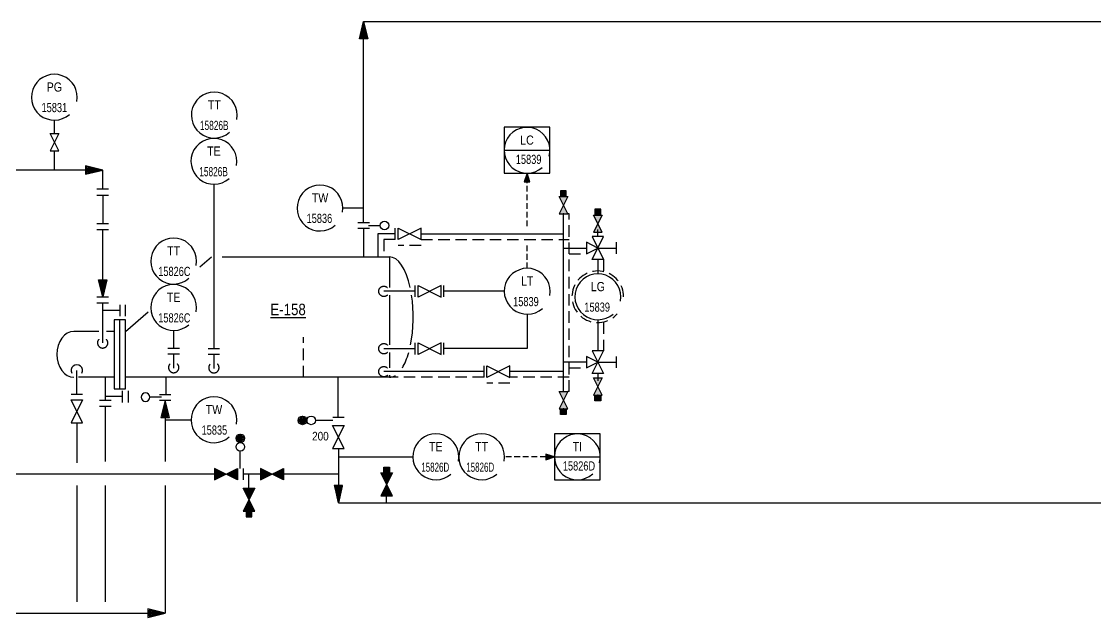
# Model space of a CAD drawing. Extents: x 31 to 826, y 118 to 578.
# Drawn here: x 279.9 to 560.8, y 367.4 to 523.2 of the extents above; entities that cross this region are included whole.
import ezdxf
from ezdxf.enums import TextEntityAlignment as Align

# ---------------------------------------------------------------- set-up
doc = ezdxf.new("R2010")
doc.units = 0
doc.header["$LTSCALE"] = 12
doc.header["$MEASUREMENT"] = 0
doc.header["$PDSIZE"] = 0.075
doc.linetypes.add('HIDDEN', pattern=[0.375, 0.25, -0.125])
doc.linetypes.add('HIDDEN2', pattern=[0.1875, 0.125, -0.0625])
doc.layers.get('0').update_dxf_attribs({"linetype": 'CONTINUOUS'})
for name, color, linetype in [('2', 3, 'CONTINUOUS'), ('AUDIT_I_000711090413-0', 7, 'CONTINUOUS'), ('CODE', 1, 'CONTINUOUS'), ('CTW', 6, 'CONTINUOUS'), ('EL', 3, 'HIDDEN'), ('ELECT', 3, 'HIDDEN2'), ('ELECT1', 2, 'CONTINUOUS'), ('EQP', 3, 'CONTINUOUS'), ('GRA', 7, 'CONTINUOUS'), ('INS', 2, 'CONTINUOUS'), ('INSATT', 2, 'CONTINUOUS'), ('INSBUB', 2, 'CONTINUOUS'), ('INSTR', 2, 'CONTINUOUS'), ('MAJORP', 6, 'CONTINUOUS'), ('MIN', 6, 'CONTINUOUS'), ('MINORP', 6, 'CONTINUOUS'), ('PIP', 1, 'CONTINUOUS'), ('TEXT', 7, 'CONTINUOUS')]:
    doc.layers.add(name, color=color, linetype=linetype)
doc.styles.add('AUDIT_D_060227151703-55', font='Dengl.ttf', dxfattribs={"width": 0.75})
doc.styles.add('INS_TAG', font='Dengl.ttf')
doc.styles.get("Standard").update_dxf_attribs({"font": 'Dengl.ttf'})
doc.styles.add('VAL_TAG', font='Dengl.ttf')
doc.linetypes.add('Capillary', pattern='A,1,["X",Standard,S=0.1875,R=0,X=0,Y=-0.09375],0', length=1)

# ---------------------------------------------------------------- blocks, each defined once
blk = doc.blocks.new('VG1')
at = {"layer": '2', "color": 1, "linetype": 'Continuous'}
blk.add_lwpolyline([(-0.125, -0.063), (-0.125, -0.063), (-0.125, 0.063), (0.125, -0.063), (0.125, 0.063), (-0.125, -0.063)], dxfattribs=at)
blk = doc.blocks.new('A2')
at = {"layer": 'GRA', "color": 7, "linetype": 'Continuous'}
blk.add_lwpolyline([(0, 0), (-0.188, -0.047), (-0.188, 0.047), (0, 0), (-0.182, 0.04), (-0.182, -0.042), (0, 0), (-0.175, 0.034), (-0.175, -0.034), (0, 0), (-0.169, 0.028), (-0.169, -0.028), (0, 0), (-0.162, 0.022), (-0.162, -0.021), (0, 0), (-0.156, 0.016), (-0.156, -0.015), (0, 0), (-0.15, 0.011), (-0.15, -0.01), (0, 0), (-0.144, 0.006), (-0.144, -0.005), (0, 0), (-0.139, 0)], dxfattribs=at)
blk = doc.blocks.new('-VG1A')
at = {"layer": 'PIP', "color": 1, "linetype": 'Continuous'}
blk.add_lwpolyline([(-0.063, 0.125), (-0.063, 0.125), (0.063, 0.125), (-0.063, -0.125), (0.063, -0.125), (-0.063, 0.125)], dxfattribs=at)
blk = doc.blocks.new('VN1')
at = {"layer": 'PIP', "color": 1, "linetype": 'Continuous'}
for points in [[(-0.125, -0.063), (-0.125, -0.063), (0.125, 0.063), (0.125, -0.063), (-0.125, 0.063), (-0.125, -0.063)], [(-0.116, -0.051), (-0.116, 0.053), (-0.106, 0.048), (-0.106, -0.047), (-0.098, -0.043), (-0.098, 0.043), (-0.089, 0.039), (-0.089, -0.039), (-0.081, -0.035), (-0.081, 0.035), (-0.072, 0.032), (-0.071, -0.032), (-0.064, -0.028), (-0.064, 0.028), (-0.056, 0.024), (-0.056, -0.023), (-0.048, -0.019), (-0.048, 0.02), (-0.04, 0.016), (-0.04, -0.016), (-0.033, -0.012), (-0.033, 0.012), (-0.024, 0.008), (-0.024, -0.008), (-0.018, -0.005), (-0.018, 0.006), (-0.012, 0.003), (-0.012, -0.002), (-0.006, 0)], [(0.116, -0.051), (0.116, 0.053), (0.106, 0.048), (0.106, -0.047), (0.098, -0.043), (0.098, 0.043), (0.089, 0.039), (0.089, -0.039), (0.081, -0.035), (0.081, 0.035), (0.072, 0.032), (0.071, -0.032), (0.064, -0.028), (0.064, 0.028), (0.056, 0.024), (0.056, -0.023), (0.048, -0.019), (0.048, 0.02), (0.04, 0.016), (0.04, -0.016), (0.033, -0.012), (0.033, 0.012), (0.024, 0.008), (0.024, -0.008), (0.018, -0.005), (0.018, 0.006), (0.012, 0.003), (0.012, -0.002), (0.006, 0)]]:
    blk.add_lwpolyline(points, dxfattribs=at)
blk = doc.blocks.new('fsv022')
at = {"layer": 'AUDIT_I_000711090413-0'}
for p, q in [((-0.125, -0.0625), (0.125, 0.0625)), ((-0.125, 0.0625), (-0.125, -0.0625)), ((0.125, -0.0625), (-0.125, 0.0625)), ((0, 0), (-0.0625, -0.125)), ((0.0625, -0.125), (0, 0)), ((0.125, 0.0625), (0.125, -0.0625)), ((-0.0625, -0.125), (0.0625, -0.125))]:
    blk.add_line(p, q, dxfattribs=at)
blk = doc.blocks.new('mis009')
at = {"layer": 'AUDIT_I_000711090413-0'}
for p, q in [((0, 0), (0.2, 0)), ((0.2, 0.0625), (0.2, -0.0625))]:
    blk.add_line(p, q, dxfattribs=at)
blk = doc.blocks.new('VALLGA')
for p, q in [((0.125, -0.062), (-0.125, 0.062)), ((-0.125, -0.062), (0.125, 0.062)), ((-0.125, 0.062), (-0.125, -0.062)), ((0.125, 0.062), (0.125, -0.062))]:
    blk.add_line(p, q)
at = {"layer": 'CODE', "style": 'VAL_TAG'}
for tag, p in [('DISPLAY', (0, 0.09)), ('VALVE_CODE', (0, -0.186))]:
    blk.add_attdef(tag, text='', height=0.09, dxfattribs=at).set_placement(p, align=Align.CENTER)
at = {"layer": 'CODE', "style": 'VAL_TAG', "flags": 1}
for tag, p in [('VALVE_SIZE', (0, -0.31)), ('VALVE_LINE', (0, -0.434)), ('VALVE_SPEC', (0, -0.559)), ('VALVE_FITT', (0, -0.684)), ('VALVE_DWG', (0, -0.809))]:
    blk.add_attdef(tag, text='', height=0.09, dxfattribs=at).set_placement(p, align=Align.CENTER)
blk = doc.blocks.new('INS01B')
at = {"layer": 'INSBUB'}
blk.add_arc((0, 0), 0.25, 349.1931, 311.4096, dxfattribs=at)
at = {"layer": 'INSATT', "style": 'INS_TAG', "flags": 1}
blk.add_attdef('INS_HOST', text='', height=0.1, dxfattribs=at).set_placement((0, 0.269), align=Align.CENTER)
at = {"layer": 'INSATT', "style": 'INS_TAG', "width": 0.8649}
blk.add_attdef('INS_SERVICE', text='', height=0.1, dxfattribs=at).set_placement((0, 0.061), align=Align.CENTER)
blk.add_attdef('INS_NUM', (-0.168, -0.163), '', height=0.1, dxfattribs=at)
blk = doc.blocks.new('fsm015')
for p, q in [((0, 0.0625), (0, -0.0625)), ((0.0625, -0.0625), (0.0625, 0.0625))]:
    blk.add_line(p, q)
blk = doc.blocks.new('VALSGA')
for p, q in [((-0.094, 0.044), (-0.094, -0.05)), ((-0.094, -0.05), (0.094, 0.044)), ((0.094, -0.05), (-0.094, 0.044)), ((0.094, 0.044), (0.094, -0.05))]:
    blk.add_line(p, q)
at = {"layer": 'TEXT', "style": 'VAL_TAG'}
for tag, p in [('DISPLAY', (0, 0.069)), ('VALVE_CODE', (0, -0.176))]:
    blk.add_attdef(tag, text='', height=0.09, dxfattribs=at).set_placement(p, align=Align.CENTER)
at = {"layer": 'TEXT', "style": 'VAL_TAG', "flags": 1}
for tag, p in [('VALVE_SIZE', (0, -0.314)), ('VALVE_LINE', (0, -0.454)), ('VALVE_SPEC', (0, -0.579)), ('VALVE_FITT', (0, -0.704)), ('VALVE_DWG', (0, -0.829))]:
    blk.add_attdef(tag, text='', height=0.09, dxfattribs=at).set_placement(p, align=Align.CENTER)
blk = doc.blocks.new('mis004')
blk.add_arc((0, 0), 0.0625, 62.1214, 297.8786)
blk = doc.blocks.new('VALSGAC')
at = {"layer": 'AUDIT_I_000711090413-0'}
for p, q in [((-0.094, -0.047), (0.094, 0.047)), ((0.094, -0.047), (-0.094, 0.047)), ((-0.094, 0.047), (-0.094, -0.047)), ((0.094, 0.047), (0.094, -0.047))]:
    blk.add_line(p, q, dxfattribs=at)
for p in [(-0.094, 0), (0.094, 0)]:
    blk.add_point(p, dxfattribs=at)
blk.add_solid([(-0.094, 0.047), (-0.094, -0.047), (0.094, -0.047), (0.094, 0.047)], dxfattribs=at)
at = {"layer": 'CODE', "style": 'VAL_TAG'}
for tag, p in [('DISPLAY', (0, 0.108)), ('VALVE_CODE', (0, -0.188))]:
    blk.add_attdef(tag, text='', height=0.0938, dxfattribs=at).set_placement(p, align=Align.CENTER)
at = {"layer": 'CODE', "style": 'VAL_TAG', "flags": 1}
blk.add_attdef('VALVE_SIZE', text='', height=0.0938, dxfattribs=at).set_placement((0, -0.312), align=Align.CENTER)
for tag, p in [('VALVE_LINE', (0, -0.439)), ('VALVE_SPEC', (0, -0.564)), ('VALVE_FITT', (0, -0.689)), ('VALVE_DWG', (0, -0.814))]:
    blk.add_attdef(tag, text='', height=0.09, rotation=360, dxfattribs=at).set_placement(p, align=Align.CENTER)
blk = doc.blocks.new('plug')
at = {"layer": 'AUDIT_I_000711090413-0'}
for p, q in [((0, 0.03125), (0.0625, 0.03125)), ((0, -0.03125), (0, 0.03125)), ((0.0625, 0.03125), (0.0625, -0.03125)), ((0.0625, -0.03125), (0, -0.03125))]:
    blk.add_line(p, q, dxfattribs=at)
at = {"layer": 'AUDIT_I_000711090413-0', "const_width": 0.0625}
blk.add_lwpolyline([(0.03125, -0.03125), (0.03125, 0.03125)], dxfattribs=at)
blk = doc.blocks.new('AA2')
at = {"layer": 'GRA', "color": 7, "linetype": 'Continuous'}
blk.add_lwpolyline([(0, 0), (0.188, 0.047), (0.188, -0.047), (0, 0), (0.175, 0.034), (0.175, -0.034), (0, 0), (0.162, 0.021), (0.162, -0.022), (0, 0), (0.15, 0.01), (0.15, -0.011), (0, 0), (0.139, 0)], dxfattribs=at)
blk = doc.blocks.new('A3')
at = {"layer": 'GRA', "color": 7, "linetype": 'Continuous'}
blk.add_lwpolyline([(0, 0), (-0.094, 0.031), (-0.094, -0.031), (0, 0), (-0.092, 0.027), (-0.092, -0.027), (0, 0), (-0.09, 0.023), (-0.09, -0.023), (0, 0), (-0.088, 0.02), (-0.088, -0.02), (0, 0), (-0.086, 0.016), (-0.086, -0.016), (0, 0), (-0.084, 0.014), (-0.084, -0.014), (0, 0), (-0.082, 0.012), (-0.082, -0.012), (0, 0), (-0.08, 0.01), (-0.08, -0.01), (0, 0), (-0.078, 0.008), (-0.078, -0.008), (0, 0), (-0.076, 0.006), (-0.076, -0.006), (0, 0), (-0.074, 0.004), (-0.074, -0.004), (0, 0), (-0.072, 0.002), (-0.072, -0.002), (0, 0), (-0.072, 0)], dxfattribs=at)
blk = doc.blocks.new('AA3')
at = {"layer": 'GRA', "color": 7, "linetype": 'Continuous'}
blk.add_lwpolyline([(0, 0), (0.094, 0.031), (0.094, -0.031), (0, 0), (0.088, 0.02), (0.088, -0.02), (0, 0), (0.082, 0.012), (0.082, -0.012), (0, 0), (0.076, 0.006), (0.076, -0.006), (0, 0), (0.072, 0)], dxfattribs=at)
blk = doc.blocks.new('INS07_new')
blk.add_lwpolyline([(-0.25, 0.25), (-0.25, -0.25), (0.25, -0.25), (0.25, 0.25)], close=True)
blk.add_lwpolyline([(-0.25, 0), (0.25, 0)])
blk.add_arc((0, 0), 0.25, 345.0872, 311.8048)
at = {"style": 'INS_TAG', "flags": 1}
blk.add_attdef('INS_HOST', text='', height=0.1, dxfattribs=at).set_placement((0, 0.269), align=Align.CENTER)
at = {"style": 'INS_TAG', "width": 0.8649}
for tag, p in [('INS_SERVICE', (0, 0.061)), ('INS_NUM', (0, -0.162))]:
    blk.add_attdef(tag, text='', height=0.1, dxfattribs=at).set_placement(p, align=Align.CENTER)

msp = doc.modelspace()

# ---------------------------------------------------------------- linework, layer by layer
at = {"layer": 'CTW'}
msp.add_line((339.38, 401.19), (339.38, 404.87), dxfattribs=at)
at = {"layer": 'EL'}
for p, q in [((423.12, 472.95), (422.74, 472.95)), ((423.12, 426.46), (423.12, 472.95)), ((377.63, 466.2), (374.63, 466.2)), ((374.63, 466.2), (374.63, 461.7)), ((384.38, 464.7), (378.38, 464.7)), ((384.38, 466.2), (423.12, 466.2)), ((423.12, 462.5), (427.62, 462.5)), ((432.12, 461), (432.12, 457.96)), ((432.12, 444.54), (432.12, 437.16)), ((423.12, 432.66), (427.62, 432.66)), ((400.88, 430.2), (376.13, 430.2)), ((423.12, 430.2), (407.64, 430.2)), ((407.63, 428.7), (401.63, 428.7)), ((423.12, 426.46), (422.74, 426.46))]:
    msp.add_line(p, q, dxfattribs=at)
msp.add_lwpolyline([(437.37, 451.25, 5.504565), (435.7, 446.8, 5.504565)], format="xyb", dxfattribs=at)
at = {"layer": 'ELECT'}
for p, q in [((412.1, 469.74), (412.1, 483.56)), ((412.1, 458.7), (412.1, 464.73))]:
    msp.add_line(p, q, dxfattribs=at)
msp.add_lwpolyline([(419.27, 409.4), (406.29, 409.4)], dxfattribs=at)
at = {"layer": 'ELECT1', "linetype": 'Capillary'}
for p, q in [((406.15, 452.7), (390.39, 452.7)), ((412.15, 446.7), (412.15, 437.7)), ((412.15, 437.7), (390.39, 437.7))]:
    msp.add_line(p, q, dxfattribs=at)
at = {"layer": 'EQP', "color": 3, "linetype": 'Continuous'}
for p, q in [((367.88, 470.7), (370.88, 470.7)), ((367.88, 469.2), (370.88, 469.2)), ((369.38, 469.2), (369.38, 461.7)), ((377.63, 466.2), (377.63, 469.2)), ((373.13, 467.7), (373.13, 461.7)), ((377.63, 467.7), (373.13, 467.7)), ((326.58, 459.06), (329.63, 461.7)), ((332.35, 461.7), (376.13, 461.7)), ((376.13, 461.7), (376.13, 453.67)), ((382.88, 452.7), (374.63, 452.7)), ((382.88, 451.2), (382.88, 454.2)), ((299.63, 451.2), (302.63, 451.2)), ((299.63, 449.7), (302.63, 449.7)), ((301.13, 439.2), (301.13, 449.7)), ((376.13, 451.72), (376.13, 438.67)), ((305.63, 447.69), (301.13, 447.69)), ((305.63, 449.19), (305.63, 446.19)), ((307.13, 446.19), (307.13, 449.19)), ((307.13, 442.2), (313.06, 447.3)), ((304.13, 445.2), (304.13, 427.2)), ((307.13, 445.2), (304.13, 445.2)), ((305.63, 427.2), (305.63, 445.2)), ((307.13, 427.2), (307.13, 445.2)), ((300.17, 442.2), (293.63, 442.2)), ((304.13, 442.2), (302.1, 442.2)), ((382.88, 436.2), (382.88, 439.2)), ((318.21, 437.8), (321.21, 437.8)), ((318.21, 436.3), (321.21, 436.3)), ((328.72, 437.72), (331.72, 437.72)), ((328.72, 436.22), (331.72, 436.22)), ((374.63, 437.7), (382.88, 437.7)), ((376.13, 436.72), (376.13, 432.72)), ((400.88, 430.2), (400.88, 433.2)), ((294.39, 425.7), (294.39, 431.97)), ((304.13, 430.2), (294.85, 430.2)), ((301.81, 430.2), (301.81, 424.1)), ((376.13, 430.2), (307.13, 430.2)), ((317.63, 430.2), (317.63, 425.72)), ((362.63, 430.2), (362.63, 419.7)), ((400.88, 431.7), (374.63, 431.7)), ((376.13, 430.72), (376.13, 430.2)), ((304.13, 427.2), (307.13, 427.2)), ((295.89, 425.7), (292.89, 425.7)), ((306.31, 425.14), (301.81, 425.14)), ((306.31, 423.64), (306.31, 426.64)), ((307.81, 426.64), (307.81, 423.64)), ((315.97, 425.72), (318.97, 425.72)), ((315.97, 424.22), (318.97, 424.22)), ((303.31, 424.1), (300.31, 424.1)), ((303.31, 422.6), (300.31, 422.6)), ((364.3, 419.69), (361.3, 419.69))]:
    msp.add_line(p, q, dxfattribs=at)
at = {"layer": 'EQP', "linetype": 'HIDDEN'}
msp.add_line((353.63, 430.2), (353.63, 440.7), dxfattribs=at)
at = {"layer": 'EQP'}
for p, q in [((336.38, 406.37), (336.38, 403.37)), ((337.88, 406.37), (337.88, 403.37))]:
    msp.add_line(p, q, dxfattribs=at)
at = {"layer": 'EQP', "color": 3, "linetype": 'Continuous'}
for points in [[(375.63, 451.72), (375.62, 451.71), (375.57, 451.66), (375.51, 451.62), (375.46, 451.57), (375.4, 451.53), (375.34, 451.5), (375.28, 451.46), (375.21, 451.43), (375.15, 451.41), (375.08, 451.39), (375.01, 451.37), (374.94, 451.35), (374.87, 451.34), (374.8, 451.33), (374.73, 451.33), (374.66, 451.32), (374.59, 451.33), (374.52, 451.33), (374.45, 451.34), (374.38, 451.36), (374.31, 451.37), (374.24, 451.4), (374.18, 451.42), (374.11, 451.45), (374.05, 451.48), (373.99, 451.51), (373.93, 451.55), (373.87, 451.59), (373.81, 451.64), (373.76, 451.68), (373.71, 451.73), (373.66, 451.78), (373.62, 451.84), (373.57, 451.89), (373.53, 451.95), (373.5, 452.01), (373.46, 452.08), (373.43, 452.14), (373.41, 452.21), (373.39, 452.27), (373.37, 452.34), (373.35, 452.41), (373.34, 452.48), (373.33, 452.55), (373.33, 452.62), (373.32, 452.69), (373.33, 452.76), (373.33, 452.83), (373.34, 452.9), (373.36, 452.97), (373.37, 453.04), (373.4, 453.11), (373.42, 453.18), (373.45, 453.24), (373.48, 453.3), (373.51, 453.37), (373.55, 453.43), (373.59, 453.48), (373.64, 453.54), (373.68, 453.59), (373.73, 453.64), (373.78, 453.69), (373.84, 453.74), (373.89, 453.78), (373.95, 453.82), (374.01, 453.86), (374.08, 453.89), (374.14, 453.92), (374.21, 453.94), (374.27, 453.97), (374.34, 453.99), (374.41, 454), (374.48, 454.01), (374.55, 454.02), (374.62, 454.03), (374.69, 454.03), (374.76, 454.03), (374.83, 454.02), (374.9, 454.01), (374.97, 454), (375.04, 453.98), (375.11, 453.96), (375.18, 453.93), (375.24, 453.9), (375.3, 453.87), (375.37, 453.84), (375.43, 453.8), (375.48, 453.76), (375.54, 453.72), (375.59, 453.67), (375.62, 453.64)], [(300.17, 440.16), (300.16, 440.15), (300.11, 440.1), (300.07, 440.04), (300.03, 439.99), (299.99, 439.93), (299.95, 439.87), (299.92, 439.8), (299.89, 439.74), (299.86, 439.67), (299.84, 439.61), (299.82, 439.54), (299.8, 439.47), (299.79, 439.4), (299.78, 439.33), (299.78, 439.26), (299.78, 439.19), (299.78, 439.12), (299.79, 439.05), (299.8, 438.98), (299.81, 438.91), (299.83, 438.84), (299.85, 438.77), (299.87, 438.7), (299.9, 438.64), (299.93, 438.58), (299.97, 438.51), (300, 438.45), (300.05, 438.4), (300.09, 438.34), (300.14, 438.29), (300.19, 438.24), (300.24, 438.19), (300.29, 438.14), (300.35, 438.1), (300.41, 438.06), (300.47, 438.03), (300.53, 437.99), (300.59, 437.96), (300.66, 437.94), (300.73, 437.91), (300.8, 437.89), (300.86, 437.88), (300.93, 437.87), (301, 437.86), (301.08, 437.85), (301.15, 437.85), (301.22, 437.85), (301.29, 437.86), (301.36, 437.87), (301.43, 437.89), (301.5, 437.9), (301.56, 437.92), (301.63, 437.95), (301.69, 437.98), (301.76, 438.01), (301.82, 438.04), (301.88, 438.08), (301.94, 438.12), (301.99, 438.16), (302.05, 438.21), (302.1, 438.26), (302.15, 438.31), (302.19, 438.37), (302.23, 438.42), (302.27, 438.48), (302.31, 438.54), (302.34, 438.6), (302.37, 438.67), (302.4, 438.73), (302.42, 438.8), (302.44, 438.87), (302.46, 438.94), (302.47, 439.01), (302.48, 439.08), (302.48, 439.15), (302.48, 439.22), (302.48, 439.29), (302.47, 439.36), (302.46, 439.43), (302.45, 439.5), (302.43, 439.57), (302.41, 439.64), (302.39, 439.7), (302.36, 439.77), (302.33, 439.83), (302.29, 439.89), (302.25, 439.95), (302.21, 440.01), (302.17, 440.07), (302.12, 440.12), (302.1, 440.15)], [(375.63, 436.72), (375.62, 436.71), (375.57, 436.66), (375.51, 436.62), (375.46, 436.57), (375.4, 436.53), (375.34, 436.5), (375.28, 436.46), (375.21, 436.43), (375.15, 436.41), (375.08, 436.39), (375.01, 436.37), (374.94, 436.35), (374.87, 436.34), (374.8, 436.33), (374.73, 436.33), (374.66, 436.32), (374.59, 436.33), (374.52, 436.33), (374.45, 436.34), (374.38, 436.36), (374.31, 436.37), (374.24, 436.4), (374.18, 436.42), (374.11, 436.45), (374.05, 436.48), (373.99, 436.51), (373.93, 436.55), (373.87, 436.59), (373.81, 436.64), (373.76, 436.68), (373.71, 436.73), (373.66, 436.78), (373.62, 436.84), (373.57, 436.89), (373.53, 436.95), (373.5, 437.01), (373.46, 437.08), (373.43, 437.14), (373.41, 437.21), (373.39, 437.27), (373.37, 437.34), (373.35, 437.41), (373.34, 437.48), (373.33, 437.55), (373.33, 437.62), (373.32, 437.69), (373.33, 437.76), (373.33, 437.83), (373.34, 437.9), (373.36, 437.97), (373.37, 438.04), (373.4, 438.11), (373.42, 438.18), (373.45, 438.24), (373.48, 438.3), (373.51, 438.37), (373.55, 438.43), (373.59, 438.48), (373.64, 438.54), (373.68, 438.59), (373.73, 438.64), (373.78, 438.69), (373.84, 438.74), (373.89, 438.78), (373.95, 438.82), (374.01, 438.86), (374.08, 438.89), (374.14, 438.92), (374.21, 438.94), (374.27, 438.97), (374.34, 438.99), (374.41, 439), (374.48, 439.01), (374.55, 439.02), (374.62, 439.03), (374.69, 439.03), (374.76, 439.03), (374.83, 439.02), (374.9, 439.01), (374.97, 439), (375.04, 438.98), (375.11, 438.96), (375.18, 438.93), (375.24, 438.9), (375.3, 438.87), (375.37, 438.84), (375.43, 438.8), (375.48, 438.76), (375.54, 438.72), (375.59, 438.67), (375.62, 438.64)], [(318.75, 433.71), (318.74, 433.7), (318.69, 433.64), (318.65, 433.59), (318.6, 433.53), (318.56, 433.47), (318.53, 433.41), (318.49, 433.35), (318.46, 433.29), (318.44, 433.22), (318.42, 433.15), (318.4, 433.09), (318.38, 433.02), (318.37, 432.95), (318.36, 432.88), (318.36, 432.81), (318.35, 432.74), (318.36, 432.66), (318.36, 432.59), (318.37, 432.52), (318.39, 432.45), (318.4, 432.39), (318.43, 432.32), (318.45, 432.25), (318.48, 432.19), (318.51, 432.12), (318.54, 432.06), (318.58, 432), (318.62, 431.94), (318.67, 431.89), (318.71, 431.84), (318.76, 431.78), (318.81, 431.74), (318.87, 431.69), (318.92, 431.65), (318.98, 431.61), (319.04, 431.57), (319.11, 431.54), (319.17, 431.51), (319.24, 431.48), (319.3, 431.46), (319.37, 431.44), (319.44, 431.43), (319.51, 431.41), (319.58, 431.41), (319.65, 431.4), (319.72, 431.4), (319.79, 431.4), (319.86, 431.41), (319.93, 431.42), (320, 431.43), (320.07, 431.45), (320.14, 431.47), (320.21, 431.5), (320.27, 431.52), (320.33, 431.55), (320.4, 431.59), (320.46, 431.63), (320.51, 431.67), (320.57, 431.71), (320.62, 431.76), (320.67, 431.81), (320.72, 431.86), (320.77, 431.91), (320.81, 431.97), (320.85, 432.03), (320.89, 432.09), (320.92, 432.15), (320.95, 432.22), (320.97, 432.28), (321, 432.35), (321.02, 432.42), (321.03, 432.49), (321.04, 432.56), (321.05, 432.63), (321.06, 432.7), (321.06, 432.77), (321.06, 432.84), (321.05, 432.91), (321.04, 432.98), (321.03, 433.05), (321.01, 433.12), (320.99, 433.19), (320.96, 433.25), (320.93, 433.32), (320.9, 433.38), (320.87, 433.44), (320.83, 433.5), (320.79, 433.56), (320.75, 433.62), (320.7, 433.67), (320.67, 433.7)], [(329.26, 433.66), (329.25, 433.65), (329.2, 433.6), (329.15, 433.55), (329.11, 433.49), (329.07, 433.43), (329.04, 433.37), (329, 433.31), (328.97, 433.24), (328.95, 433.18), (328.92, 433.11), (328.91, 433.04), (328.89, 432.97), (328.88, 432.9), (328.87, 432.83), (328.86, 432.76), (328.86, 432.69), (328.87, 432.62), (328.87, 432.55), (328.88, 432.48), (328.9, 432.41), (328.91, 432.34), (328.93, 432.28), (328.96, 432.21), (328.99, 432.14), (329.02, 432.08), (329.05, 432.02), (329.09, 431.96), (329.13, 431.9), (329.18, 431.84), (329.22, 431.79), (329.27, 431.74), (329.32, 431.69), (329.38, 431.65), (329.43, 431.6), (329.49, 431.57), (329.55, 431.53), (329.62, 431.5), (329.68, 431.47), (329.75, 431.44), (329.81, 431.42), (329.88, 431.4), (329.95, 431.38), (330.02, 431.37), (330.09, 431.36), (330.16, 431.36), (330.23, 431.36), (330.3, 431.36), (330.37, 431.37), (330.44, 431.38), (330.51, 431.39), (330.58, 431.41), (330.65, 431.43), (330.72, 431.45), (330.78, 431.48), (330.84, 431.51), (330.91, 431.55), (330.97, 431.58), (331.02, 431.62), (331.08, 431.67), (331.13, 431.71), (331.18, 431.76), (331.23, 431.82), (331.28, 431.87), (331.32, 431.93), (331.36, 431.99), (331.39, 432.05), (331.43, 432.11), (331.46, 432.17), (331.48, 432.24), (331.51, 432.31), (331.53, 432.37), (331.54, 432.44), (331.55, 432.51), (331.56, 432.58), (331.57, 432.65), (331.57, 432.72), (331.57, 432.8), (331.56, 432.87), (331.55, 432.94), (331.53, 433.01), (331.52, 433.07), (331.5, 433.14), (331.47, 433.21), (331.44, 433.27), (331.41, 433.34), (331.38, 433.4), (331.34, 433.46), (331.3, 433.52), (331.26, 433.57), (331.21, 433.63), (331.18, 433.65)], [(375.63, 430.72), (375.62, 430.71), (375.57, 430.66), (375.51, 430.62), (375.46, 430.57), (375.4, 430.53), (375.34, 430.5), (375.28, 430.46), (375.21, 430.43), (375.15, 430.41), (375.08, 430.39), (375.01, 430.37), (374.94, 430.35), (374.87, 430.34), (374.8, 430.33), (374.73, 430.33), (374.66, 430.32), (374.59, 430.33), (374.52, 430.33), (374.45, 430.34), (374.38, 430.36), (374.31, 430.37), (374.24, 430.4), (374.18, 430.42), (374.11, 430.45), (374.05, 430.48), (373.99, 430.51), (373.93, 430.55), (373.87, 430.59), (373.81, 430.64), (373.76, 430.68), (373.71, 430.73), (373.66, 430.78), (373.62, 430.84), (373.57, 430.89), (373.53, 430.95), (373.5, 431.01), (373.46, 431.08), (373.43, 431.14), (373.41, 431.21), (373.39, 431.27), (373.37, 431.34), (373.35, 431.41), (373.34, 431.48), (373.33, 431.55), (373.33, 431.62), (373.32, 431.69), (373.33, 431.76), (373.33, 431.83), (373.34, 431.9), (373.36, 431.97), (373.37, 432.04), (373.4, 432.11), (373.42, 432.18), (373.45, 432.24), (373.48, 432.3), (373.51, 432.37), (373.55, 432.43), (373.59, 432.48), (373.64, 432.54), (373.68, 432.59), (373.73, 432.64), (373.78, 432.69), (373.84, 432.74), (373.89, 432.78), (373.95, 432.82), (374.01, 432.86), (374.08, 432.89), (374.14, 432.92), (374.21, 432.94), (374.27, 432.97), (374.34, 432.99), (374.41, 433), (374.48, 433.01), (374.55, 433.02), (374.62, 433.03), (374.69, 433.03), (374.76, 433.03), (374.83, 433.02), (374.9, 433.01), (374.97, 433), (375.04, 432.98), (375.11, 432.96), (375.18, 432.93), (375.24, 432.9), (375.3, 432.87), (375.37, 432.84), (375.43, 432.8), (375.48, 432.76), (375.54, 432.72), (375.59, 432.67), (375.62, 432.64)]]:
    msp.add_lwpolyline(points, dxfattribs=at)
for centre, major_axis, ratio, start_param, end_param in [((376.13, 445.95), (0, 15.75), 0.394971, -1.058815, 0), ((376.13, 445.95), (0, 15.75), 0.394971, 4.231604, 5.087076), ((293.63, 436.2), (0, -6), 0.75, 3.141593, 6.283185), ((376.13, 445.95), (0, 15.75), 0.394971, 3.714242, 4.085782), ((376.13, 445.95), (0, 15.75), 0.394971, 3.141593, 3.397823)]:
    msp.add_ellipse(centre, major_axis=major_axis, ratio=ratio, start_param=start_param, end_param=end_param, dxfattribs=at)
at = {"layer": 'INS'}
for p, q in [((288.5, 493.95), (288.5, 497.43)), ((330.22, 480.68), (330.22, 437.72)), ((330.22, 436.22), (330.22, 432.51))]:
    msp.add_line(p, q, dxfattribs=at)
at = {"layer": 'INS', "color": 2, "linetype": 'Continuous'}
for p, q in [((369.38, 474.46), (363.97, 474.46)), ((421.62, 464), (427.62, 464)), ((430.62, 461), (430.62, 457.25)), ((390.39, 451.2), (390.39, 454.2)), ((430.62, 445.25), (430.62, 437.16)), ((319.71, 437.8), (319.71, 442.43)), ((390.39, 436.2), (390.39, 439.2)), ((319.71, 432.59), (319.71, 436.3)), ((427.62, 434.16), (421.62, 434.16)), ((317.47, 419.1), (324.24, 419.1)), ((362.76, 409.4), (382.13, 409.4))]:
    msp.add_line(p, q, dxfattribs=at)
at = {"layer": 'INS'}
for points in [[(430.62, 467), (430.62, 468.87)], [(430.62, 431.16), (430.62, 429.29)]]:
    msp.add_lwpolyline(points, dxfattribs=at)
at = {"layer": 'INSTR', "linetype": 'Continuous'}
for p, q in [((421.62, 426.46), (421.62, 472.95)), ((384.38, 467.7), (421.62, 467.7)), ((421.62, 431.7), (407.64, 431.7))]:
    msp.add_line(p, q, dxfattribs=at)
at = {"layer": 'MAJORP'}
for p, q in [((288.5, 484.4), (288.5, 489.45)), ((301.13, 484.4), (263.17, 484.4)), ((301.13, 479.35), (301.13, 484.4)), ((301.14, 477.85), (301.14, 470.35)), ((301.13, 451.2), (301.13, 468.85))]:
    msp.add_line(p, q, dxfattribs=at)
at = {"layer": 'MIN'}
for p, q in [((369.38, 470.7), (369.38, 523.24)), ((369.38, 523.24), (787.12, 523.24)), ((317.47, 424.22), (317.47, 408.22)), ((301.81, 422.6), (301.81, 408.22)), ((294.38, 418.27), (294.38, 407.87)), ((362.76, 411.62), (362.76, 397.4)), ((294.38, 401.87), (294.38, 371.52)), ((301.81, 401.87), (301.81, 371.52)), ((317.47, 401.87), (317.47, 368.52)), ((362.76, 397.4), (367.56, 397.4)), ((367.56, 397.4), (787.08, 397.4)), ((70.12, 368.52), (317.47, 368.52))]:
    msp.add_line(p, q, dxfattribs=at)
at = {"layer": 'MIN', "color": 6, "linetype": 'Continuous'}
for p, q in [((330.38, 404.87), (226.99, 404.87)), ((342.38, 404.87), (337.88, 404.87)), ((362.63, 404.87), (348.38, 404.87))]:
    msp.add_line(p, q, dxfattribs=at)
at = {"layer": 'MINORP'}
msp.add_lwpolyline([(375.38, 397.4), (375.38, 399.23)], dxfattribs=at)
at = {"layer": 'PIP'}
for p, q in [((370.63, 469.91), (373.7, 469.91)), ((316.5, 425.03), (313.42, 425.03)), ((352.3, 418.94), (353.42, 420.07)), ((353.42, 417.82), (352.3, 418.94)), ((354.55, 418.94), (352.3, 418.94)), ((352.67, 418.94), (353.42, 419.69)), ((353.42, 418.19), (352.67, 418.94)), ((353.05, 418.94), (353.42, 419.32)), ((353.42, 418.57), (353.05, 418.94)), ((353.42, 420.07), (354.55, 418.94)), ((353.42, 419.69), (354.17, 418.94)), ((353.42, 419.32), (353.8, 418.94)), ((354.55, 418.94), (353.42, 417.82)), ((354.17, 418.94), (353.42, 418.19)), ((353.8, 418.94), (353.42, 418.57)), ((353.42, 418.19), (353.42, 418.57)), ((361.3, 418.94), (356.8, 418.94)), ((353.42, 417.82), (353.42, 418.19)), ((336, 414.25), (337.13, 415.37)), ((337.13, 413.12), (336, 414.25)), ((336, 414.25), (336.38, 414.25)), ((336.38, 414.25), (337.13, 415)), ((337.13, 413.5), (336.38, 414.25)), ((336.38, 414.25), (336.75, 414.25)), ((336.75, 414.25), (337.13, 414.62)), ((337.13, 413.87), (336.75, 414.25)), ((337.13, 415.37), (338.25, 414.25)), ((337.13, 413.12), (337.13, 415.37)), ((337.13, 415), (337.88, 414.25)), ((337.13, 414.62), (337.5, 414.25)), ((338.25, 414.25), (337.13, 413.12)), ((337.88, 414.25), (337.13, 413.5)), ((337.5, 414.25), (337.13, 413.87)), ((337.13, 406.37), (337.13, 410.87))]:
    msp.add_line(p, q, dxfattribs=at)
for centre, major_axis, start_param, end_param in [((374.83, 469.91), (-0.795, 0.795), 2.35619449019232, 8.639379797371907), ((353.42, 418.94), (-0.795, 0.795), -0.785398, 5.497787), ((355.67, 418.94), (-0.795, 0.795), -0.785398, 5.497787), ((337.13, 414.25), (-0.795, 0.795), 3.926991, 10.210176), ((337.13, 412), (0.795, 0.795), 5.497787, 11.780972)]:
    msp.add_ellipse(centre, major_axis=major_axis, ratio=1, start_param=start_param, end_param=end_param, dxfattribs=at)
at = {"layer": 'PIP', "extrusion": (0, 0, -1)}
msp.add_ellipse((312.3, 425.03), major_axis=(0.795, 0.795), ratio=1, start_param=2.35619449019232, end_param=8.639379797371907, dxfattribs=at)

# ---------------------------------------------------------------- block references
at = {"color": 7, "linetype": 'Continuous', "zscale": 24}
for name, p, xscale, yscale, rotation in [('A2', (369.38, 523.24), -23.99989288320004, -23.99989288320004, 269.999997135217), ('A3', (412.1, 483.56), 23.9998928832, 23.9998928832, 90), ('A2', (301.13, 451.2), -23.99989288320004, -23.99989288320004, 89.99999713521694), ('A2', (362.76, 397.4), 23.9998928832, -23.9998928832, 270)]:
    msp.add_blockref(name, p, dxfattribs=dict(at, xscale=xscale, yscale=yscale, rotation=rotation))
at = {"color": 7, "linetype": 'Continuous', "xscale": 23.9998928832, "yscale": 23.9998928832, "zscale": 24}
for name, p in [('VG1', (381.38, 467.7)), ('VG1', (386.63, 452.7)), ('VG1', (386.63, 437.7)), ('VG1', (404.63, 431.7)), ('-VG1A', (294.38, 421.27)), ('VN1', (333.38, 404.87)), ('VN1', (345.38, 404.87))]:
    msp.add_blockref(name, p, dxfattribs=at)
at = {"layer": 'EQP', "xscale": 24, "yscale": 24, "zscale": 24, "rotation": 270}
msp.add_blockref('mis004', (294.39, 431.97), dxfattribs=at)
at = {"layer": 'INS'}
ref = msp.add_blockref('INS01B', (288.5, 503.43), dxfattribs=dict(at, xscale=24, yscale=24, zscale=24))
ref.add_attrib('INS_SERVICE', 'PG', dxfattribs={"layer": 'INSATT', "height": 2.4, "style": 'INS_TAG', "width": 0.8649}).set_placement((288.5, 504.9), align=Align.CENTER)
ref.add_attrib('INS_NUM', '15831', (285.15, 499.53), dxfattribs={"layer": 'INSATT', "height": 2.4, "width": 0.75})
ref = msp.add_blockref('INS07_new', (412.1, 489.56), dxfattribs=dict(at, xscale=24, yscale=24, zscale=24))
ref.add_attrib('INS_SERVICE', 'LC', dxfattribs={"layer": 'INSATT', "height": 2.4, "style": 'INS_TAG', "width": 0.8649}).set_placement((412.1, 491.02), align=Align.CENTER)
ref.add_attrib('INS_NUM', '15839', dxfattribs={"layer": 'INSATT', "height": 2.4, "width": 0.75}).set_placement((412.52, 485.99), align=Align.CENTER)
ref = msp.add_blockref('INS01B', (357.97, 474.46), dxfattribs=dict(at, xscale=24, yscale=24, zscale=24))
ref.add_attrib('INS_SERVICE', 'TW', dxfattribs={"layer": 'INSATT', "height": 2.4, "style": 'INS_TAG', "width": 0.8649}).set_placement((357.97, 475.93), align=Align.CENTER)
ref.add_attrib('INS_NUM', '15836', (354.46, 470.56), dxfattribs={"layer": 'INSATT', "height": 2.4, "width": 0.75})
at = {"layer": 'INS', "yscale": 24, "zscale": 24}
for name, p, xscale, rotation in [('plug', (421.62, 477.45), -24, 270), ('VALSGAC', (421.62, 475.2), -24, 89.99978954085029), ('plug', (430.62, 472.62), -24, 270), ('VALSGAC', (430.62, 470.37), -24, 89.99978954085029), ('VALSGAC', (430.62, 427.79), 24, 90.0002104591497), ('VALSGAC', (421.62, 424.21), 24, 90.0002104591497), ('plug', (430.62, 425.54), 24, 270), ('plug', (421.62, 421.96), 24, 270)]:
    msp.add_blockref(name, p, dxfattribs=dict(at, xscale=xscale, rotation=rotation))
at = {"layer": 'INS'}
ref = msp.add_blockref('INS01B', (430.62, 451.25), dxfattribs=dict(at, xscale=24, yscale=24, zscale=24))
ref.add_attrib('INS_SERVICE', 'LG', dxfattribs={"layer": 'INSATT', "height": 2.4, "style": 'INS_TAG', "width": 0.8649}).set_placement((430.62, 452.72), align=Align.CENTER)
ref.add_attrib('INS_NUM', '15839', (427.1, 447.35), dxfattribs={"layer": 'INSATT', "height": 2.4, "width": 0.75})
ref = msp.add_blockref('INS01B', (330.24, 419.1), dxfattribs=dict(at, xscale=24, yscale=24, zscale=24))
ref.add_attrib('INS_SERVICE', 'TW', dxfattribs={"layer": 'INSATT', "height": 2.4, "style": 'INS_TAG', "width": 0.8649}).set_placement((330.24, 420.57), align=Align.CENTER)
ref.add_attrib('INS_NUM', '15835', (327, 415.2), dxfattribs={"layer": 'INSATT', "height": 2.4, "width": 0.75})
ref = msp.add_blockref('INS07_new', (425.27, 409.4), dxfattribs=dict(at, xscale=24, yscale=24, zscale=24))
ref.add_attrib('INS_SERVICE', 'TI', dxfattribs={"layer": 'INSATT', "height": 2.4, "style": 'INS_TAG', "width": 0.8649}).set_placement((425.27, 410.87), align=Align.CENTER)
ref.add_attrib('INS_NUM', '15826D', dxfattribs={"layer": 'INSATT', "height": 2.4, "width": 0.75}).set_placement((425.69, 405.83), align=Align.CENTER)
at = {"layer": 'INSTR'}
ref = msp.add_blockref('INS01B', (330.32, 498.76), dxfattribs=dict(at, xscale=24, yscale=24, zscale=24))
ref.add_attrib('INS_SERVICE', 'TT', dxfattribs={"layer": 'INSATT', "height": 2.4, "style": 'INS_TAG', "width": 0.8649}).set_placement((330.32, 500.23), align=Align.CENTER)
ref.add_attrib('INS_NUM', '15826B', (326.57, 494.86), dxfattribs={"layer": 'INSATT', "height": 2.4, "style": 'INS_TAG', "width": 0.675})
ref = msp.add_blockref('INS01B', (330.22, 486.68), dxfattribs=dict(at, xscale=24, yscale=24, zscale=24))
ref.add_attrib('INS_SERVICE', 'TE', dxfattribs={"layer": 'INSATT', "height": 2.4, "style": 'INS_TAG', "width": 0.8649}).set_placement((330.22, 488.15), align=Align.CENTER)
ref.add_attrib('INS_NUM', '15826B', (326.4, 482.78), dxfattribs={"layer": 'INSATT', "height": 2.4, "style": 'INS_TAG', "width": 0.675})
ref = msp.add_blockref('INS01B', (319.7, 460.59), dxfattribs=dict(at, xscale=24, yscale=24, zscale=24))
ref.add_attrib('INS_SERVICE', 'TT', dxfattribs={"layer": 'INSATT', "height": 2.4, "style": 'INS_TAG', "width": 0.8649}).set_placement((319.7, 462.05), align=Align.CENTER)
ref.add_attrib('INS_NUM', '15826C', (315.66, 456.69), dxfattribs={"layer": 'INSATT', "height": 2.4, "style": 'INS_TAG', "width": 0.75})
ref = msp.add_blockref('INS01B', (412.15, 452.7), dxfattribs=dict(at, xscale=24, yscale=24, zscale=24))
ref.add_attrib('INS_SERVICE', 'LT', dxfattribs={"layer": 'INSATT', "height": 2.4, "style": 'INS_TAG', "width": 0.8649}).set_placement((412.15, 454.17), align=Align.CENTER)
ref.add_attrib('INS_NUM', '15839', (408.47, 448.8), dxfattribs={"layer": 'INSATT', "height": 2.4, "style": 'INS_TAG', "width": 0.75})
ref = msp.add_blockref('INS01B', (319.7, 448.44), dxfattribs=dict(at, xscale=24, yscale=24, zscale=24))
ref.add_attrib('INS_SERVICE', 'TE', dxfattribs={"layer": 'INSATT', "height": 2.4, "style": 'INS_TAG', "width": 0.8649}).set_placement((319.7, 449.91), align=Align.CENTER)
ref.add_attrib('INS_NUM', '15826C', (315.66, 444.54), dxfattribs={"layer": 'INSATT', "height": 2.4, "style": 'INS_TAG', "width": 0.75})
ref = msp.add_blockref('INS01B', (388.25, 409.4), dxfattribs=dict(at, xscale=24, yscale=24, zscale=24))
ref.add_attrib('INS_SERVICE', 'TE', dxfattribs={"layer": 'INSATT', "height": 2.4, "style": 'INS_TAG', "width": 0.8649}).set_placement((388.25, 410.87), align=Align.CENTER)
ref.add_attrib('INS_NUM', '15826D', (384.45, 405.5), dxfattribs={"layer": 'INSATT', "height": 2.4, "style": 'INS_TAG', "width": 0.65})
ref = msp.add_blockref('INS01B', (400.25, 409.4), dxfattribs=dict(at, xscale=24, yscale=24, zscale=24))
ref.add_attrib('INS_SERVICE', 'TT', dxfattribs={"layer": 'INSATT', "height": 2.4, "style": 'INS_TAG', "width": 0.8649}).set_placement((400.25, 410.87), align=Align.CENTER)
ref.add_attrib('INS_NUM', '15826D', (396.21, 405.5), dxfattribs={"layer": 'INSATT', "height": 2.4, "style": 'INS_TAG', "width": 0.65})
at = {"layer": 'MINORP', "xscale": 24, "yscale": 24, "zscale": 24, "rotation": 270}
for p in [(430.62, 464), (430.62, 434.16)]:
    msp.add_blockref('fsv022', p, dxfattribs=at)
at = {"layer": 'MINORP', "xscale": 24, "yscale": 24, "zscale": 24}
for p in [(430.62, 464), (430.62, 434.16)]:
    msp.add_blockref('mis009', p, dxfattribs=at)
at = {"layer": 'PIP', "xscale": 24, "yscale": 24, "zscale": 24, "rotation": 90}
for name, p in [('VALSGA', (288.43, 491.7)), ('fsm015', (301.14, 477.85)), ('fsm015', (301.14, 468.85)), ('VALLGA', (362.76, 414.62))]:
    msp.add_blockref(name, p, dxfattribs=at)
at = {"layer": 'TEXT', "zscale": 24}
for name, p, xscale, yscale, rotation in [('AA2', (301.13, 484.4), 23.99989288320209, -23.9998928832, 180.000002864783), ('AA2', (317.47, 424.22), 23.99989288320209, -23.9998928832, 270.0000028647831), ('plug', (375.38, 405.23), 24, 24, 90), ('VN1', (375.38, 402.23), 23.9998928832, 23.9998928832, 90), ('VN1', (339.38, 398.19), -23.9998928832, 23.99989288319999, 90), ('plug', (339.38, 395.19), -24, 24, 90), ('AA2', (317.47, 368.52), 23.99989288320207, -23.9998928832, 180.000002864783)]:
    msp.add_blockref(name, p, dxfattribs=dict(at, xscale=xscale, yscale=yscale, rotation=rotation))
at = {"layer": 'TEXT', "xscale": -23.9998928832, "yscale": 23.9998928832, "zscale": 24}
msp.add_blockref('AA3', (419.27, 409.4), dxfattribs=at)

# ---------------------------------------------------------------- texts
at = {"layer": 'EQP', "linetype": 'Continuous', "width": 0.8649}
msp.add_text('%%UE-158', height=3, dxfattribs=at).set_placement((344.99, 446.44))
at = {"layer": 'TEXT', "linetype": 'Continuous', "style": 'AUDIT_D_060227151703-55', "width": 0.8649}
msp.add_text('200', height=2.25, dxfattribs=at).set_placement((355.9, 413.69))

doc.saveas('drawing.dxf')
